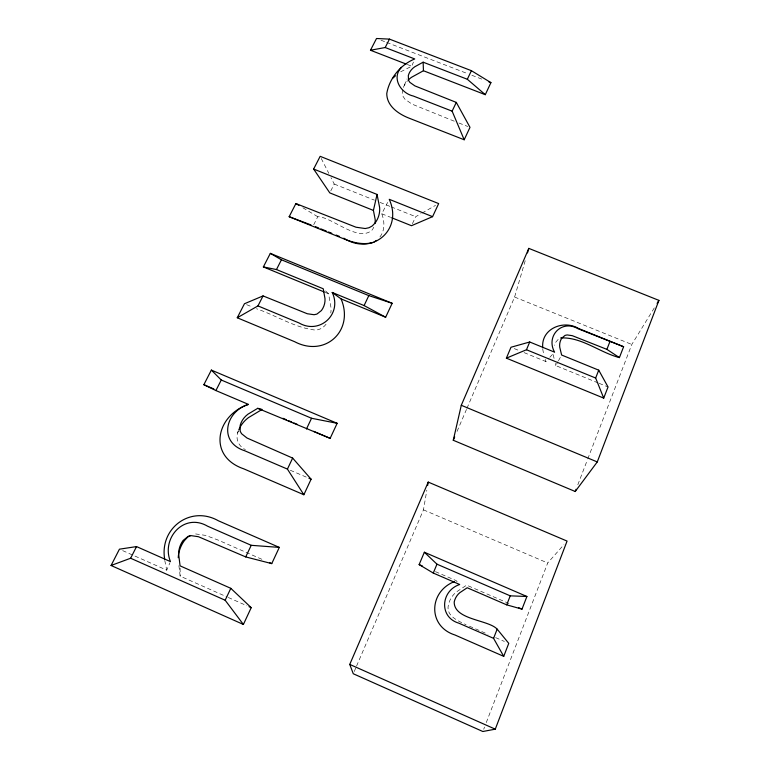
<?xml version="1.0" encoding="UTF-8"?>
<svg xmlns="http://www.w3.org/2000/svg" width="770" height="770" viewBox="0 0 770 770"><rect width="100%" height="100%" fill="white"/><g stroke="black" fill="none" stroke-linecap="round" stroke-linejoin="round"><path stroke-width="0.58" stroke-dasharray="3.85 2.89" d="M402.662 89.599L402.248 93.17L402.999 96.269L404.847 99.109L411.854 104.056L454.473 121.285M238.353 430.873C234.946 438.005 238.276 446.302 245.399 449.622M356.577 666.05L423.462 509.856L426.84 490.182M466.947 408.312L514.601 297.047L525.843 258.566M483.704 729.267L484.561 727.034M486.274 722.568L547.701 562.995L563.967 544.582M577.818 484.763L587.318 460.075M587.751 458.949L631.814 344.469L654.615 307.394M404.308 85.374L406.897 78.992M400.669 71.812L411.729 66.21L413.461 62.062M354.219 671.546L356.106 667.147M457.043 431.45L466.476 409.419M122.661 550.617L166.744 570.175L169.997 562.668M412.412 223.714L415.713 216.707L420.93 213.723M313.717 224.763L317.76 216.736C331.437 216.495 358.079 242.82 372.035 230.105A18.49 16.815 -1 0 0 373.787 227.16M330.773 190.922L334.238 184.049L330.994 177.649M379.937 236.968C385.077 230.307 384.663 221.279 381.766 213.771L387.637 202.404M598.03 382.882L555.805 365.596L557.923 361.756M558.452 360.793L561.099 355.99M558.183 339.416L556.084 341.813A21.521 20.01 23.9 0 0 554.275 345.345M524.081 352.612L545.901 361.544L549.058 358.127M549.847 357.27L554.583 352.15M326.056 324.237C323.583 327.548 319.906 329.733 315.767 330.128C294.641 327.856 276.266 315.459 256.439 308.731M421.979 213.126L435.541 205.378M195.619 533.937L205.734 535.419L218.083 540.059L264.081 560.252M381.006 40.233L385.491 41.965M386.617 42.398L467.361 73.545M471.856 75.277L481.943 79.175M407.272 64.487L411.729 66.21M458.91 123.017L467.775 126.482M334.238 184.049L374.422 200.152M380.005 202.394L390.043 206.418M391.16 206.87L415.713 216.707M381.766 213.771L390.573 217.313M514.601 297.047L631.814 344.469M514.264 348.598L518.624 350.379M599.137 383.335L608.031 386.983M325.248 292.388L328.559 293.755L331.013 307.663A27.951 25.997 -8.7 0 1 330.782 312.986M246.631 304.66L252.079 306.922M423.462 509.856L547.701 562.995M290.309 470.258L307.827 477.775M435.454 571.658L456.129 580.609L457.563 582.168M508.97 603.488L466.62 585.152L456.215 592.082A23.658 22.994 72.3 0 0 448.361 605.133C445.782 615.942 458.352 621.043 466.1 624.73M469.382 626.164L487.978 634.278M495.63 637.627L504.379 641.439M178.9 565.652L180.17 576.143L227.169 596.991M228.267 597.481L246.843 605.721M302.86 207.756L317.76 216.736M325.527 290.906L328.559 293.755M321.244 158.456L328.829 173.385M545.189 359.369L545.901 361.544M553.187 354.652L554.227 359.032M555.276 363.411L555.805 365.596M164.77 560.435L166.744 570.175M542.725 348.993L543.774 355.008M180.103 568.144L180.17 576.143M403.365 87.453A25.901 22.638 4.6 0 1 407.272 81.091M237.622 433.115A29.318 27.922 -24.3 0 1 238.334 430.969"/><path stroke-width="1.16" d="M542.754 347.867C540.781 328.607 563.707 319.425 578.684 328.54L623.613 346.741L619.407 357.598C599.772 352.554 581.466 336.75 560.637 337.972M427.629 485.552L428.226 482.087L567.067 541.079L495.274 729.171L482.838 731.5L353.276 673.75L349.753 664.414L428.226 482.087M374.942 223.541A18.49 16.815 -1 0 0 375.163 219.431L373.411 210.422L377.059 194.435L313.631 169.044L320.166 156.32L438.669 203.588L432.576 216.659L411.469 225.706L391.67 217.756M453.27 440.267L461.288 405.28L528.817 248.383L658.928 300.387L597.27 461.933L575.219 491.501L453.27 440.267L454.685 436.956M527.488 252.916L528.817 248.383M575.219 491.501L576.085 489.258M503.724 656.348L508.758 643.354L497.17 629.148C488.392 619.638 454.002 619.994 454.204 602.005A16.834 16.382 71.5 0 1 459.796 592.698L467.217 587.751L506.699 604.854L522.002 609.128L526.901 596.49L424.357 552.234L419.13 564.593L433.269 573.053L459.719 584.507C440.835 590.667 438.65 617.29 458.939 623.209L493.57 638.34L503.724 656.348L454.974 634.99C427.6 626.366 428.63 591.832 454.233 581.658M623.613 346.741L577.904 328.675C561.763 319.204 545.584 336.153 554.583 352.15L529.712 341.995L510.982 347.251L506.381 358.156L603.719 398.119L608.031 386.983L598.733 370.168L561.628 355.028L559.751 347.26A15.323 14.216 23.4 0 1 561.802 338.136L565.045 335.402L567.115 334.931L572.283 335.672L606.895 349.368L619.407 357.598M493.57 638.34L497.17 629.148M506.699 604.854L510.231 595.845L526.901 596.49M603.719 398.119L595.653 378.031L598.733 370.168M606.895 349.368L609.917 341.639M433.269 573.053L436.965 564.179L424.357 552.234M506.381 358.156L526.478 349.744L529.712 341.995M279.308 547.403L251.232 545.314L207.573 526.189C184.02 512.387 160.93 538.288 170.459 561.6L136.54 546.585L119.437 549.183L111.073 565.488L243.387 624.46L251.213 607.665L230.808 588.328L180.074 565.854L178.65 554.198A22.253 20.992 -43.7 0 1 183.067 540.492L188.13 536.363L191.162 535.65L198.429 536.709L245.717 556.922L271.752 563.611L279.308 547.403L218.41 520.799C190.527 504.937 159.284 528.268 164.703 559.318M248.248 404.452C215.918 415.473 207.342 456.437 243.772 468.843L303.852 494.744L311.109 479.19L292.648 458.083L246.968 437.995L241.539 433.683L240.173 431.181L240.182 425.261A20.983 19.924 -23.5 0 1 247.959 414.183L257.719 408.321L262.079 409.438L248.479 417.619A29.318 27.922 -24.3 0 0 238.758 429.91M257.719 408.321L330.147 438.351L337.154 423.308L211.355 370.091L203.858 384.702L215.898 390.554L248.489 404.394C225.215 411.43 218.17 442.269 244.591 450.71L287.422 469.094L303.852 494.744M370.476 50.243L385.192 47.528L414.761 58.953C400.592 64.564 389.187 78.636 386.761 93.593C386.838 106.376 398.966 114.307 409.669 118.397L464.185 139.765L469.998 127.348L456.292 102.4L414.876 85.884L409.871 82.371L408.552 80.359L408.302 75.614A18.49 16.083 4.5 0 1 414.732 66.798L423.144 62.187L467.323 79.262L485.283 94.681L490.923 82.631L471.413 70.686L389.485 39.116L376.52 38.5L370.476 50.243L406.156 64.054M341.081 298.904C354.46 330.59 325.19 357.809 294.679 341.716L237.256 317.769L257.969 305.902L299.02 322.948C319.627 335.046 342.506 314.035 332.226 292.465L341.081 298.904L385.655 317.23L392.161 303.293L270.328 253.369L263.359 266.93L324.141 291.936M464.185 139.765L452.125 111.159L456.292 102.4M467.323 79.262L471.413 70.686M332.226 292.465L364.094 305.565L368.82 295.613L392.161 303.293M243.387 624.46L225.158 600.234L230.808 588.328M245.717 556.922L251.232 545.314M287.422 469.094L292.648 458.083M306.45 429.015L311.552 418.264L337.154 423.308M257.969 305.902L263.051 295.911L307.288 313.746L314.073 314.718L316.874 314.112L321.427 310.541A19.991 18.547 -8 0 0 324.998 298.721L323.256 288.779L276.469 269.548L263.359 266.93M276.469 269.548L281.435 259.788L368.82 295.613M111.073 565.488L130.611 558.24L136.54 546.585M215.898 390.554L221.26 380.014L211.355 370.091M385.192 47.528L389.485 39.116M237.256 317.769L244.446 303.755L263.051 295.911M372.613 242.617C363.344 244.966 353.709 242.762 345.008 239.345L289.154 216.697L295.901 203.559L356.01 227.217L365.211 228.536L368.984 227.737L372.228 225.976L375.067 223.04A26.969 24.438 -1.2 0 0 379.629 207.505L377.059 194.435M657.079 303.39L658.928 300.387M401.449 67.337C391.102 77.953 400.862 93.257 413.326 96.038L452.125 111.159M393.095 77.972L395.549 75.72M374.047 242.059L376.453 240.423M190.469 535.477L187.688 537.104L184.338 540.694A31.031 29.337 -44.6 0 0 178.226 557.711M485.283 94.681L423.442 70.744L411.671 77.212A25.901 22.638 4.6 0 0 408.052 80.244M289.154 216.697L311.022 224.936M488.671 81.764L490.923 82.631M432.576 216.659L389.235 199.305C403.355 230.288 371.669 256.179 343.815 238.18M373.411 210.422L329.791 192.885L313.631 169.044M315.402 226.649L318.674 227.978M320.859 228.873L326.326 231.087M328.511 231.972L331.793 233.3M336.163 235.071L339.445 236.409M526.478 349.744L595.653 378.031M461.288 405.28L597.27 461.933M221.26 380.014L311.552 418.264M203.858 384.702L213.81 388.937M282.946 418.293L286.238 419.698M288.432 420.632L291.724 422.027M293.919 422.961L297.21 424.357M313.679 431.354L330.147 438.351M308.924 478.247L311.109 479.19M436.965 564.179L510.231 595.845M419.13 564.593L422.393 566.008M518.749 607.722L522.002 609.128M269.558 562.649L271.752 563.611M249.028 606.693L251.213 607.665M130.611 558.24L225.158 600.234M349.753 664.414L495.274 729.171M364.094 305.565L385.655 317.23M270.328 253.369L281.435 259.788M295.901 203.559L298.885 205.359M423.144 62.187L423.442 70.744"/></g></svg>
